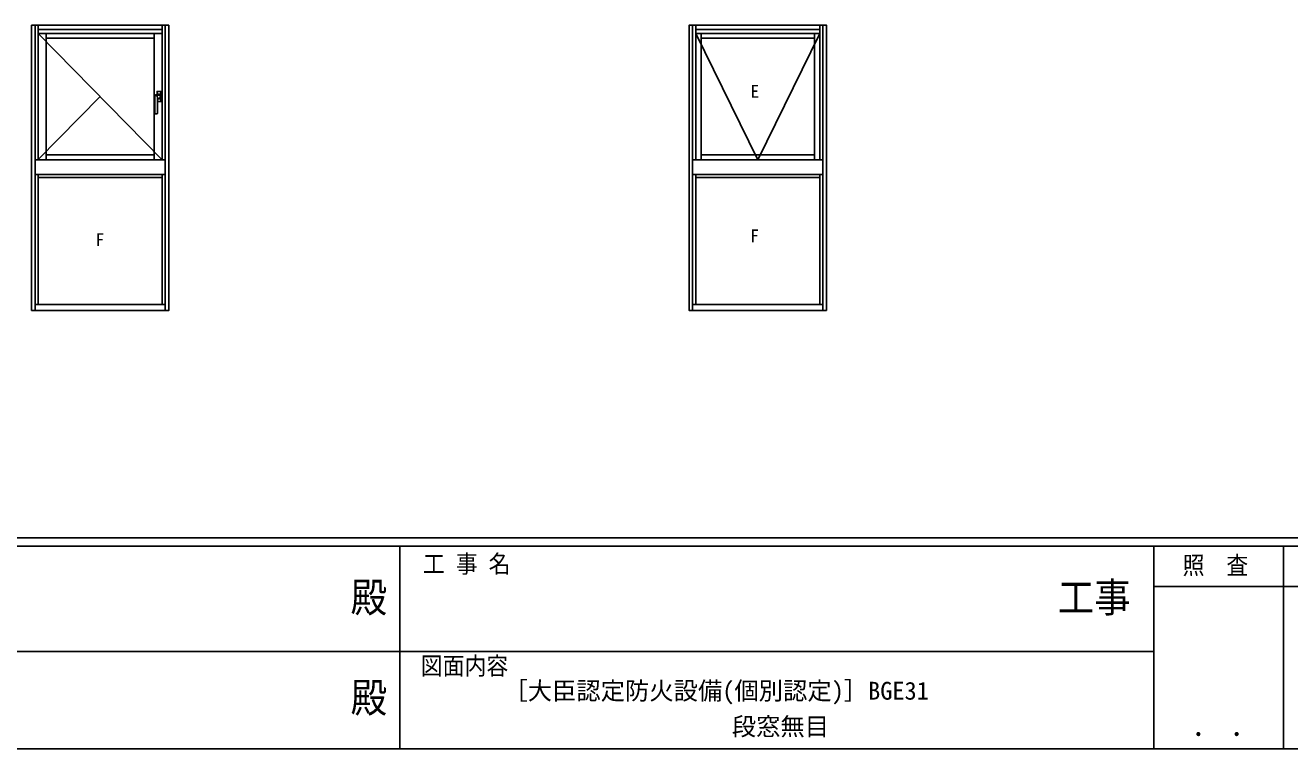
# Model space of a CAD drawing. Units: millimetres, scale not verified. Extents: x -793 to 793, y -564 to 564.
# Drawn here: x -147.1 to 289.6, y -564.2 to -314.3 of the extents above; entities that cross this region are included whole.
import ezdxf
from ezdxf.enums import TextEntityAlignment as Align

# ---------------------------------------------------------------- set-up
doc = ezdxf.new("R2010")
doc.units = ezdxf.units.MM
doc.header["$LTSCALE"] = 4
for name, color, linetype in [('0-1_USER1', 3, 'Continuous'), ('0-5_YKK_A1', 4, 'Continuous'), ('0-7_YKK_ZWAK', 7, 'Continuous')]:
    doc.layers.add(name, color=color, linetype=linetype)
doc.styles.add('ＭＳ ゴシック', font='')
doc.styles.get('ＭＳ ゴシック').set_extended_font_data('MS Gothic')

msp = doc.modelspace()

# ---------------------------------------------------------------- linework, layer by layer
at = {"layer": '0-5_YKK_A1'}
for p, q in [((-145.022, -412.773), (-145.022, -314.273)), ((-145.022, -314.273), (-97.522, -314.273)), ((-143.772, -314.273), (-143.772, -412.773)), ((-142.672, -360.773), (-142.672, -314.273)), ((-99.872, -360.773), (-99.872, -314.273)), ((-98.772, -314.273), (-98.772, -412.773)), ((83.359, -412.773), (83.359, -314.273)), ((84.459, -314.273), (84.459, -360.773)), ((127.259, -314.273), (127.259, -360.773)), ((128.359, -412.773), (128.359, -314.273)), ((-142.672, -315.773), (-99.872, -315.773)), ((-142.672, -317.073), (-99.872, -317.073)), ((-142.672, -317.085), (-99.872, -360.773)), ((-139.922, -360.773), (-139.922, -317.073)), ((-139.922, -318.673), (-102.622, -318.673)), ((-102.622, -317.073), (-102.622, -360.773)), ((127.259, -315.773), (84.459, -315.773)), ((86.309, -317.073), (86.309, -360.773)), ((125.409, -318.673), (86.309, -318.673)), ((125.409, -360.773), (125.409, -317.073)), ((-121.272, -338.929), (-142.672, -360.61)), ((-102.421, -344.723), (-102.421, -338.477)), ((-101.621, -338.282), (-101.621, -337.148)), ((-101.576, -337.178), (-101.576, -338.048)), ((-101.576, -338.048), (-100.266, -338.048)), ((-101.571, -337.098), (-100.271, -337.098)), ((-101.516, -339.713), (-101.558, -338.459)), ((-101.532, -337.126), (-100.311, -337.126)), ((-101.121, -337.128), (-101.526, -337.128)), ((-101.521, -344.723), (-101.521, -339.764)), ((-101.121, -340.567), (-101.521, -340.567)), ((-101.521, -340.569), (-100.311, -340.569)), ((-101.521, -340.598), (-100.271, -340.598)), ((-100.261, -339.648), (-101.489, -339.648)), ((-101.121, -337.128), (-101.121, -337.135)), ((-100.721, -337.135), (-101.121, -337.135)), ((-101.121, -340.567), (-101.121, -340.561)), ((-100.721, -340.561), (-101.121, -340.561)), ((-100.94, -338.248), (-100.958, -338.249)), ((-100.933, -338.248), (-100.921, -338.248)), ((-100.721, -337.135), (-100.721, -337.128)), ((-100.316, -337.128), (-100.721, -337.128)), ((-100.721, -340.561), (-100.721, -340.567)), ((-100.316, -340.567), (-100.721, -340.567)), ((-100.266, -338.048), (-100.266, -337.178)), ((-100.261, -337.176), (-100.261, -338.048)), ((-100.261, -340.519), (-100.261, -339.648)), ((-100.221, -337.148), (-100.221, -340.548)), ((-102.296, -344.848), (-101.646, -344.848)), ((-143.772, -360.773), (-98.772, -360.773)), ((-143.772, -360.773), (-98.772, -360.773)), ((-139.922, -359.023), (-102.622, -359.023)), ((128.359, -360.773), (83.359, -360.773)), ((125.409, -359.023), (86.309, -359.023)), ((-143.772, -365.773), (-98.772, -365.773)), ((-142.672, -410.773), (-142.672, -365.773)), ((-99.872, -410.773), (-99.872, -365.773)), ((128.359, -365.773), (83.359, -365.773)), ((84.459, -365.773), (84.459, -410.773)), ((127.259, -365.773), (127.259, -410.773)), ((-142.672, -366.873), (-99.872, -366.873)), ((127.259, -366.873), (84.459, -366.873)), ((-143.772, -410.773), (-98.772, -410.773)), ((128.359, -410.773), (83.359, -410.773))]:
    msp.add_line(p, q, dxfattribs=at)
for points in [[(-145.022, -412.773), (-97.522, -412.773), (-97.522, -314.273)], [(-100.261, -338.048), (-101.582, -338.048), (-101.582, -337.176)], [(-101.489, -339.648), (-100.266, -339.648), (-100.266, -340.517)]]:
    msp.add_lwpolyline(points, dxfattribs=at)
for points in [[(129.609, -412.773), (129.609, -314.273), (82.109, -314.273), (82.109, -412.773)], [(84.459, -317.073), (127.259, -317.073), (105.859, -360.773)]]:
    msp.add_lwpolyline(points, close=True, dxfattribs=at)
for centre, radius, start, end in [((-102.371, -338.477), 0.05, 116.62244, 180), ((-101.971, -323.114), 15.392, 268.32461, 271.54539), ((-101.571, -337.148), 0.05, 90, 180), ((-101.532, -337.176), 0.05, 90, 180), ((-101.526, -337.178), 0.05, 90, 180), ((-101.296, -339.764), 0.225, 90.72848, 180), ((-100.992, -338.993), 0.55, 324.06223, 91.05431), ((-100.992, -338.986), 0.55, 270.46226, 321.64393), ((-100.921, -338.848), 0.6, 306.98508, 90), ((-100.316, -337.178), 0.05, 0, 90), ((-100.316, -340.517), 0.05, 270, 0), ((-100.311, -337.176), 0.05, 0, 90), ((-100.311, -340.519), 0.05, 270, 0), ((-100.271, -337.148), 0.05, 0, 90), ((-100.271, -340.548), 0.05, 270, 0), ((-102.296, -344.723), 0.125, 180, 270), ((-101.646, -344.723), 0.125, 270, 0)]:
    msp.add_arc(centre, radius, start, end, dxfattribs=at)
for centre, major_axis, ratio, start_param, end_param in [((-100.529, -338.573), (2, 0), 0.19438, 2.5189083, 2.7716571), ((-101.545, -338.432), (0.75, 0), 0.19438, 1.9390703, 2.5189083), ((-100.086, -339.166), (-4.8, 0), 0.19438, 4.8948951, 5.080663), ((-100.436, -339.604), (6, 0), 0.19438, 1.6651916, 1.7587944), ((-100.436, -340.058), (6, 0), 0.087489, 1.6627548, 1.7151206), ((-100.086, -339.166), (-4.8, 0), 0.19438, 4.8896422, 4.891249)]:
    msp.add_ellipse(centre, major_axis=major_axis, ratio=ratio, start_param=start_param, end_param=end_param, dxfattribs=at)
at = {"layer": '0-7_YKK_ZWAK'}
for p, q in [((752.2, -491.4), (-787.8, -491.4)), ((676.6, -494.2), (-787.8, -494.2)), ((-17.8, -494.2), (-17.8, -564.2)), ((242.6, -494.2), (242.6, -564.2)), ((287.4, -494.2), (287.4, -564.2)), ((378.968, -508.199), (242.6, -508.199)), ((-272.6, -530.599), (-15, -530.599)), ((-15, -530.599), (242.6, -530.599)), ((-787.8, -564.2), (676.6, -564.2))]:
    msp.add_line(p, q, dxfattribs=at)

# ---------------------------------------------------------------- texts
at = {"layer": '0-1_USER1', "style": 'ＭＳ ゴシック'}
for s, p in [('［大臣認定防火設備(個別認定)］BGE31', (17.994, -549.098)), ('段窓無目', (96.874, -561.449))]:
    msp.add_text(s, height=6.158, dxfattribs=at).set_placement(p, align=Align.BOTTOM_LEFT)
at = {"layer": '0-5_YKK_A1', "style": 'ＭＳ ゴシック'}
for s, p in [('E', (103.32, -340.656)), ('F', (-122.872, -391.823)), ('F', (103.217, -390.53))]:
    msp.add_text(s, height=4.399, dxfattribs=at).set_placement(p, align=Align.BOTTOM_LEFT)
at = {"layer": '0-7_YKK_ZWAK', "style": 'ＭＳ ゴシック', "width": 0.9}
for s, height, p in [('工 事 名', 6.158, (-9.776, -505.266)), ('照  査', 6.158, (252.578, -505.76)), ('殿', 10.26, (-34.764, -520.113)), ('工事', 10.26, (209.463, -520.113)), ('図面内容', 6.158, (-10.565, -540.497)), ('殿', 10.26, (-34.764, -554.756)), (' ． ．', 7.185, (251.51, -562.092))]:
    msp.add_text(s, height=height, dxfattribs=at).set_placement(p, align=Align.BOTTOM_LEFT)

doc.saveas('drawing.dxf')
